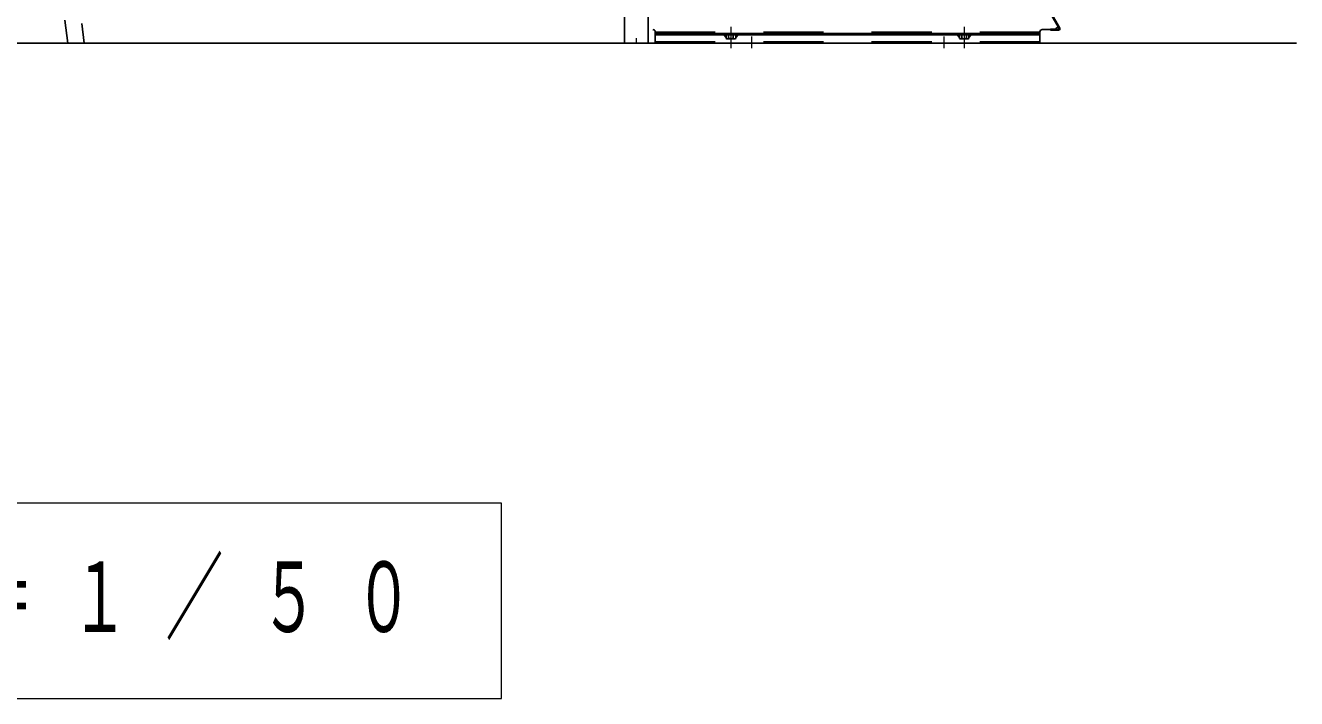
# Model space of a CAD drawing. Units: millimetres on the paper, scale 1:50. Extents: x -385 to 840, y 0 to 267.
# Drawn here: x 185.6 to 238.5, y 139.8 to 167.8 of the extents above; entities that cross this region are included whole.
import ezdxf

# ---------------------------------------------------------------- set-up
doc = ezdxf.new("R2010")
doc.units = ezdxf.units.MM
doc.linetypes.add('USER1', pattern=[4.5, 2.5, -2])
doc.linetypes.add('USER2', pattern=[6, 3, -1, 1, -1])
doc.layers.add('1_50', color=7, linetype='Continuous', lineweight=25)
doc.styles.add('ＭＳ ゴシック', font='')
doc.styles.get('ＭＳ ゴシック').set_extended_font_data('MS Gothic')

msp = doc.modelspace()

# ---------------------------------------------------------------- linework, layer by layer
at = {"layer": '1_50', "linetype": 'USER2', "lineweight": 13}
msp.add_line((211.004, 171.314), (211.004, 167.104), dxfattribs=at)
at = {"layer": '1_50', "color": 2, "lineweight": 13}
msp.add_line((226.304, 171.648), (228.58, 167.706), dxfattribs=at)
at = {"layer": '1_50', "color": 2, "linetype": 'USER1', "lineweight": 13}
for p, q in [((226.337, 171.464), (228.487, 167.74)), ((228.232, 167.685), (228.232, 167.639)), ((228.568, 167.685), (228.232, 167.685)), ((211.789, 167.568), (227.789, 167.568)), ((211.789, 167.168), (227.789, 167.168))]:
    msp.add_line(p, q, dxfattribs=at)
at = {"layer": '1_50', "color": 2}
for p, q in [((226.344, 171.671), (228.62, 167.729)), ((227.889, 167.668), (228.416, 167.668)), ((228.568, 167.639), (228.232, 167.639)), ((228.489, 167.741), (228.542, 167.772)), ((211.789, 167.104), (211.789, 167.568)), ((211.789, 167.504), (227.789, 167.504)), ((211.789, 167.44), (227.789, 167.44)), ((227.789, 167.104), (211.789, 167.104)), ((214.743, 167.341), (214.644, 167.44)), ((215.136, 167.341), (215.235, 167.44)), ((224.443, 167.341), (224.344, 167.44)), ((224.836, 167.341), (224.935, 167.44)), ((227.789, 167.104), (227.789, 167.568))]:
    msp.add_line(p, q, dxfattribs=at)
at = {"layer": '1_50', "color": 4}
for p, q in [((210.518, 167.104), (210.518, 168.855)), ((211.49, 167.104), (211.49, 168.855)), ((187.357, 167.104), (187.232, 168.053)), ((188.043, 167.104), (187.935, 167.92))]:
    msp.add_line(p, q, dxfattribs=at)
at = {"layer": '1_50', "color": 2, "linetype": 'USER2', "lineweight": 13}
for p, q in [((214.939, 167.78), (214.939, 167.242)), ((224.639, 167.78), (224.639, 167.242)), ((214.939, 167.38), (214.939, 166.898)), ((215.789, 167.38), (215.789, 166.898)), ((223.789, 167.38), (223.789, 166.898)), ((224.639, 167.38), (224.639, 166.898))]:
    msp.add_line(p, q, dxfattribs=at)
at = {"layer": '1_50'}
for p, q in [((53.368, 167.104), (238.466, 167.104)), ((214.743, 167.44), (214.743, 167.298)), ((215.136, 167.44), (214.743, 167.44)), ((214.743, 167.298), (214.774, 167.28)), ((214.774, 167.28), (215.104, 167.28)), ((214.841, 167.44), (214.841, 167.298)), ((215.037, 167.44), (215.037, 167.298)), ((215.136, 167.298), (215.104, 167.28)), ((215.136, 167.44), (215.136, 167.298)), ((224.443, 167.44), (224.443, 167.298)), ((224.836, 167.44), (224.443, 167.44)), ((224.443, 167.298), (224.474, 167.28)), ((224.474, 167.28), (224.804, 167.28)), ((224.541, 167.44), (224.541, 167.298)), ((224.737, 167.44), (224.737, 167.298)), ((224.836, 167.298), (224.804, 167.28)), ((224.836, 167.44), (224.836, 167.298))]:
    msp.add_line(p, q, dxfattribs=at)
at = {"layer": '1_50', "lineweight": 13}
for p, q in [((205.393, 147.969), (154.593, 147.969)), ((205.393, 139.836), (205.393, 147.969)), ((154.593, 139.836), (205.393, 139.836))]:
    msp.add_line(p, q, dxfattribs=at)
at = {"layer": '1_50', "color": 2}
for centre, radius, start, end in [((211.689, 167.568), 0.1, 0, 90), ((227.889, 167.568), 0.1, 90, 180), ((228.589, 167.568), 0.2, 120, 150), ((228.568, 167.699), 0.06, 270, 30), ((228.568, 167.699), 0.014, 270, 30)]:
    msp.add_arc(centre, radius, start, end, dxfattribs=at)
at = {"layer": '1_50'}
for centre, radius, start, end in [((214.792, 167.37), 0.0869, 235.6159, 304.3841), ((214.939, 167.608), 0.325, 252.4121, 287.5879), ((215.087, 167.37), 0.0869, 235.6159, 304.3841), ((224.492, 167.37), 0.0869, 235.6159, 304.3841), ((224.639, 167.608), 0.325, 252.4121, 287.5879), ((224.787, 167.37), 0.0869, 235.6159, 304.3841)]:
    msp.add_arc(centre, radius, start, end, dxfattribs=at)

# ---------------------------------------------------------------- texts
at = {"layer": '1_50', "insert": (155.993, 143.903), "char_height": 2.933, "attachment_point": 4, "style": 'ＭＳ ゴシック'}
msp.add_mtext('\\T1.64;\\W0.6;Ａ視立面図\u3000Ｓ＝１／５０', dxfattribs=at)

doc.saveas('drawing.dxf')
